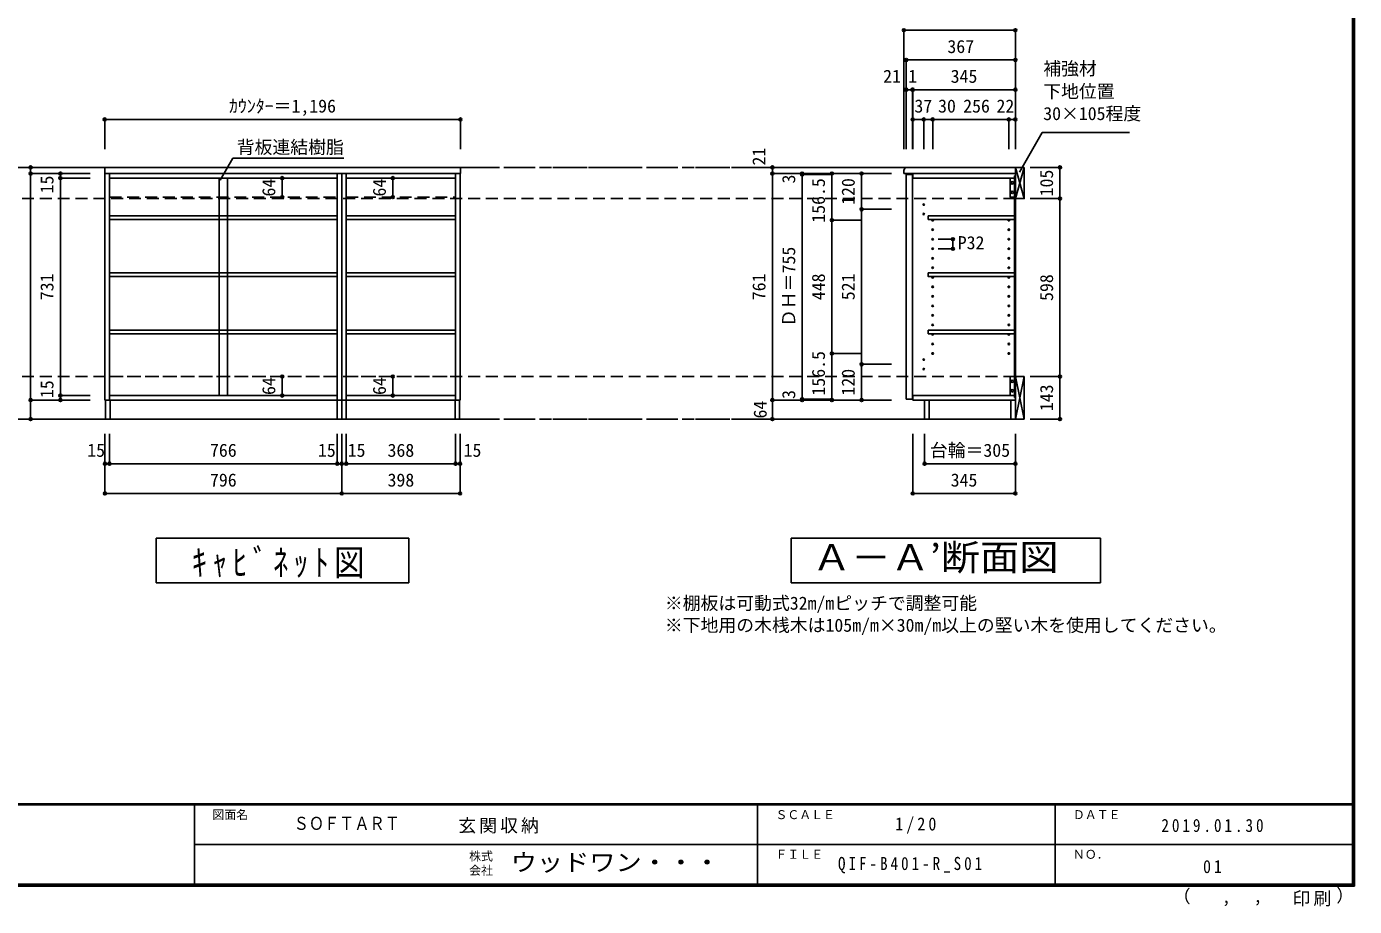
# Model space of a CAD drawing. Units: millimetres at full size, sheet at 1:20. Extents: x -3893 to 3907, y -2871 to 2783.
# Drawn here: x -558 to 3907, y -2871 to 86 of the extents above; entities that cross this region are included whole.
import ezdxf
from ezdxf.enums import TextEntityAlignment as Align

# ---------------------------------------------------------------- set-up
doc = ezdxf.new("R2010")
doc.units = ezdxf.units.MM
doc.header["$LTSCALE"] = 20
doc.header["$PDMODE"] = 32
doc.header["$PDSIZE"] = 10
for name, pattern in [('CHAIN1', [8, 5, -1, 1, -1]), ('DASHED1', [1.8, 1.2, -0.6]), ('DASHED2', [3, 2, -1])]:
    doc.linetypes.add(name, pattern=pattern)
for name, color, linetype in [('0-1_本体', 2, 'Continuous'), ('0-2_扉', 2, 'Continuous'), ('0-4_棚', 3, 'Continuous'), ('0-5_ダボ', 7, 'Continuous'), ('0-6_桟木', 7, 'Continuous'), ('0-7_', 7, 'Continuous'), ('0-9_', 7, 'Continuous'), ('0-A_文字', 7, 'Continuous'), ('0-B_寸法', 7, 'Continuous'), ('F-1_枠', 6, 'Continuous'), ('F-A_文字', 7, 'Continuous')]:
    doc.layers.add(name, color=color, linetype=linetype)
doc.styles.add('HG明朝B', font='')
doc.styles.add('ＭＳ ゴシック', font='')
doc.styles.get('HG明朝B').set_extended_font_data('HG明朝B')
doc.styles.get('ＭＳ ゴシック').set_extended_font_data('MS Gothic')

msp = doc.modelspace()

# ---------------------------------------------------------------- linework, layer by layer
at = {"layer": '0-1_本体', "color": 3}
for p, q in [((-294.51, -1169.29), (-294.51, -408.29)), ((-279.51, -1169.29), (-279.51, -408.29)), ((486.49, -423.29), (-279.51, -423.29)), ((486.49, -408.29), (486.49, -1169.29)), ((501.49, -1169.29), (501.49, -408.29)), ((516.49, -1169.29), (516.49, -408.29)), ((884.49, -423.29), (516.49, -423.29)), ((884.49, -408.29), (884.49, -1169.29)), ((899.49, -408.29), (899.49, -1169.29)), ((486.49, -1154.29), (-279.51, -1154.29)), ((884.49, -1154.29), (516.49, -1154.29)), ((501.49, -1169.29), (-294.51, -1169.29)), ((516.49, -1169.29), (501.49, -1169.29)), ((884.49, -1169.29), (516.49, -1169.29)), ((884.49, -1169.29), (899.49, -1169.29))]:
    msp.add_line(p, q, dxfattribs=at)
at = {"layer": '0-1_本体'}
for p, q in [((2421.49, -408.29), (2766.49, -408.29)), ((2763.49, -1161.29), (2763.49, -416.29)), ((2763.49, -416.29), (2766.49, -416.29)), ((2764.99, -1161.29), (2764.99, -416.29)), ((2421.49, -1154.29), (2421.49, -1169.29)), ((2421.49, -1154.29), (2763.49, -1154.29)), ((2766.49, -1169.29), (2421.49, -1169.29)), ((2763.49, -1161.29), (2766.49, -1161.29))]:
    msp.add_line(p, q, dxfattribs=at)
at = {"layer": '0-1_本体', "color": 7}
msp.add_line((2766.49, -1169.29), (2766.49, -408.29), dxfattribs=at)
at = {"layer": '0-1_本体'}
msp.add_lwpolyline([(2763.49, -423.29), (2421.49, -423.29), (2421.49, -408.29)], dxfattribs=at)
at = {"layer": '0-2_扉'}
for p, q in [((2399.49, -411.29), (2399.49, -1166.29)), ((2399.49, -411.29), (2420.49, -411.29)), ((2420.49, -411.29), (2420.49, -1166.29)), ((2399.49, -1166.29), (2420.49, -1166.29))]:
    msp.add_line(p, q, dxfattribs=at)
at = {"layer": '0-4_棚'}
for p, q in [((-295.51, -408.29), (-295.51, -387.29)), ((-295.51, -387.29), (900.49, -387.29)), ((900.49, -408.29), (900.49, -387.29)), ((900.49, -408.29), (-295.51, -408.29)), ((486.49, -550.31), (-279.51, -550.31)), ((486.49, -562.31), (-279.51, -562.31)), ((884.49, -550.31), (516.49, -550.31)), ((884.49, -562.31), (516.49, -562.31)), ((486.49, -742.31), (-279.51, -742.31)), ((486.49, -754.31), (-279.51, -754.31)), ((884.49, -742.31), (516.49, -742.31)), ((884.49, -754.31), (516.49, -754.31)), ((486.49, -934.32), (-279.51, -934.32)), ((884.49, -934.32), (516.49, -934.32)), ((486.49, -946.32), (-279.51, -946.32)), ((884.49, -946.32), (516.49, -946.32))]:
    msp.add_line(p, q, dxfattribs=at)
at = {"layer": '0-4_棚', "color": 7}
for p, q in [((2391.49, -398.29), (2395.69, -387.29)), ((2391.49, -398.29), (2391.49, -408.29)), ((2766.49, -387.29), (2395.69, -387.29)), ((2766.49, -419.29), (2766.49, -387.29)), ((2766.49, -408.29), (2391.49, -408.29))]:
    msp.add_line(p, q, dxfattribs=at)
at = {"layer": '0-4_棚', "color": 2}
for p, q in [((2473.49, -550.31), (2763.49, -550.31)), ((2763.49, -550.31), (2763.49, -562.31)), ((2473.49, -742.31), (2763.49, -742.31)), ((2763.49, -742.31), (2763.49, -754.31)), ((2473.49, -934.32), (2473.49, -946.32)), ((2473.49, -934.32), (2763.49, -934.32)), ((2763.49, -934.32), (2763.49, -946.32)), ((2473.49, -946.32), (2763.49, -946.32))]:
    msp.add_line(p, q, dxfattribs=at)
for points in [[(2473.49, -550.31), (2473.49, -562.31), (2763.49, -562.31)], [(2473.49, -742.31), (2473.49, -754.31), (2763.49, -754.31)]]:
    msp.add_lwpolyline(points, dxfattribs=at)
at = {"layer": '0-5_ダボ'}
for centre in [(2458.49, -512.29), (2458.49, -544.29), (2488.49, -564.81), (2744.49, -564.81), (2488.49, -596.81), (2744.49, -596.81), (2488.49, -628.81), (2488.49, -660.81), (2744.49, -628.81), (2744.49, -660.81), (2488.49, -692.81), (2744.49, -692.81), (2488.49, -724.81), (2488.49, -756.81), (2744.49, -724.81), (2744.49, -756.81), (2488.49, -788.81), (2744.49, -788.81), (2488.49, -820.81), (2744.49, -820.81), (2488.49, -852.81), (2488.49, -884.81), (2744.49, -852.81), (2744.49, -884.81), (2488.49, -916.81), (2744.49, -916.81), (2488.49, -948.81), (2488.49, -980.81), (2744.49, -948.81), (2744.49, -980.81), (2488.49, -1012.81), (2744.49, -1012.81), (2458.49, -1033.29), (2458.49, -1065.29)]:
    msp.add_circle(centre, 2.5, dxfattribs=at)
at = {"layer": '0-6_桟木', "color": 3}
for p, q in [((2766.49, -387.29), (2766.49, -492.29)), ((2796.49, -387.29), (2766.49, -387.29)), ((2766.49, -1090.29), (2766.49, -1233.29)), ((2796.49, -1090.29), (2766.49, -1090.29)), ((2796.49, -1233.29), (2796.49, -1090.29)), ((2766.49, -1233.29), (2796.49, -1233.29))]:
    msp.add_line(p, q, dxfattribs=at)
at = {"layer": '0-6_桟木'}
for p, q in [((2766.49, -492.29), (2796.49, -387.29)), ((2766.49, -387.29), (2796.49, -492.29)), ((2766.49, -1164.29), (2766.49, -1090.29)), ((2766.49, -1233.29), (2796.49, -1090.29)), ((2766.49, -1090.29), (2796.49, -1233.29))]:
    msp.add_line(p, q, dxfattribs=at)
at = {"layer": '0-6_桟木', "linetype": 'DASHED2'}
for p, q in [((-279.51, -487.29), (486.49, -487.29)), ((516.49, -487.29), (884.49, -487.29)), ((-279.51, -1090.29), (486.49, -1090.29)), ((516.49, -1090.29), (884.49, -1090.29))]:
    msp.add_line(p, q, dxfattribs=at)
at = {"layer": '0-6_桟木', "color": 2}
msp.add_line((2766.49, -1090.29), (2766.49, -1164.29), dxfattribs=at)
at = {"layer": '0-6_桟木', "color": 3}
msp.add_lwpolyline([(2766.49, -492.29), (2796.49, -492.29), (2796.49, -387.29)], dxfattribs=at)
for points in [[(2763.49, -487.29), (2763.49, -423.29), (2748.49, -423.29), (2748.49, -487.29)], [(2763.49, -1154.29), (2763.49, -1090.29), (2748.49, -1090.29), (2748.49, -1154.29)]]:
    msp.add_lwpolyline(points, close=True, dxfattribs=at)
at = {"layer": '0-6_桟木'}
for centre in [(2755.99, -439.29), (2755.99, -471.29), (2755.99, -1106.29), (2755.99, -1138.29)]:
    msp.add_circle(centre, 4, dxfattribs=at)
at = {"layer": '0-7_'}
for p, q in [((89.49, -423.29), (89.49, -550.31)), ((117.49, -423.29), (117.49, -550.31)), ((89.49, -562.31), (89.49, -742.31)), ((117.49, -562.31), (117.49, -742.31)), ((89.49, -754.31), (89.49, -934.32)), ((117.49, -754.31), (117.49, -934.32)), ((89.49, -946.32), (89.49, -1154.29)), ((117.49, -946.32), (117.49, -1154.29))]:
    msp.add_line(p, q, dxfattribs=at)
at = {"layer": '0-7_', "linetype": 'DASHED1'}
for p, q in [((89.49, -562.31), (89.49, -550.31)), ((117.49, -562.31), (117.49, -550.31)), ((89.49, -754.31), (89.49, -742.31)), ((117.49, -754.31), (117.49, -742.31)), ((89.49, -946.32), (89.49, -934.32)), ((117.49, -946.32), (117.49, -934.32))]:
    msp.add_line(p, q, dxfattribs=at)
at = {"layer": '0-9_'}
for p, q in [((501.49, -1169.29), (-292.51, -1169.29)), ((-292.51, -1169.29), (-292.51, -1233.29)), ((-277.51, -1169.29), (-277.51, -1233.29)), ((486.49, -1233.29), (486.49, -1169.29)), ((897.49, -1169.29), (501.49, -1169.29)), ((501.49, -1233.29), (501.49, -1169.29)), ((516.49, -1169.29), (516.49, -1233.29)), ((882.49, -1233.29), (882.49, -1169.29)), ((897.49, -1233.29), (897.49, -1169.29)), ((2476.49, -1233.29), (2476.49, -1169.29)), ((2751.49, -1169.29), (2751.49, -1233.29)), ((2766.49, -1169.29), (2766.49, -1233.29)), ((-292.51, -1233.29), (501.49, -1233.29)), ((501.49, -1233.29), (897.49, -1233.29))]:
    msp.add_line(p, q, dxfattribs=at)
msp.add_lwpolyline([(2766.49, -1233.29), (2461.49, -1233.29), (2461.49, -1169.29), (2766.49, -1169.29)], dxfattribs=at)
at = {"layer": '0-A_文字'}
for p, q in [((2779.97, -403.26), (2857, -269.83)), ((2857, -269.83), (3150.02, -269.83)), ((92.91, -430.14), (135.36, -356.62)), ((135.36, -356.62), (508.5, -356.62)), ((-122.51, -1783.29), (-122.51, -1633.29)), ((-122.51, -1633.29), (727.49, -1633.29)), ((727.49, -1633.29), (727.49, -1783.29)), ((2012.99, -1633.29), (3052.99, -1633.29)), ((2012.99, -1633.29), (2012.99, -1783.29)), ((3052.99, -1633.29), (3052.99, -1783.29)), ((727.49, -1783.29), (-122.51, -1783.29)), ((3052.99, -1783.29), (2012.99, -1783.29))]:
    msp.add_line(p, q, dxfattribs=at)
at = {"layer": '0-A_文字', "linetype": 'CHAIN1'}
for p, q in [((-2788.51, -387.29), (2766.49, -387.29)), ((-2788.51, -1233.29), (2766.49, -1233.29))]:
    msp.add_line(p, q, dxfattribs=at)
at = {"layer": '0-B_寸法', "color": 4}
for p, q in [((2391.49, 73.71), (2391.49, -326.29)), ((2766.49, 73.71), (2391.49, 73.71)), ((2766.49, 73.71), (2766.49, -326.29)), ((2766.49, -26.29), (2399.49, -26.29)), ((2399.49, -26.29), (2399.49, -126.29)), ((2420.49, -126.29), (2399.49, -126.29)), ((2399.49, -126.29), (2399.49, -326.29)), ((2420.49, -126.29), (2420.49, -326.29)), ((2421.49, -126.29), (2420.49, -126.29)), ((2420.49, -126.29), (2420.49, -326.29)), ((2766.49, -126.29), (2421.49, -126.29)), ((2421.49, -126.29), (2421.49, -226.29)), ((2766.49, -126.29), (2766.49, -226.29)), ((-295.51, -226.29), (900.49, -226.29)), ((-295.51, -226.29), (-295.51, -326.29)), ((900.49, -226.29), (900.49, -326.29)), ((2458.49, -226.29), (2421.49, -226.29)), ((2421.49, -226.29), (2421.49, -326.29)), ((2488.49, -226.29), (2458.49, -226.29)), ((2458.49, -226.29), (2458.49, -326.29)), ((2488.49, -226.29), (2488.49, -326.29)), ((2744.49, -226.29), (2488.49, -226.29)), ((2766.49, -226.29), (2744.49, -226.29)), ((2744.49, -226.29), (2744.49, -326.29)), ((2766.49, -226.29), (2766.49, -326.29)), ((-544.51, -387.29), (-344.51, -387.29)), ((-544.51, -408.29), (-544.51, -387.29)), ((1949.49, -408.29), (1949.49, -387.29)), ((1949.49, -387.29), (2349.49, -387.29)), ((2916.49, -387.29), (2816.49, -387.29)), ((2916.49, -492.29), (2916.49, -387.29)), ((-544.51, -1169.29), (-544.51, -408.29)), ((-544.51, -408.29), (-444.51, -408.29)), ((-544.51, -408.29), (-344.51, -408.29)), ((-444.51, -423.29), (-444.51, -408.29)), ((-444.51, -408.29), (-344.51, -408.29)), ((-444.51, -1154.29), (-444.51, -423.29)), ((-444.51, -423.29), (-344.51, -423.29)), ((301.31, -423.29), (298.32, -423.29)), ((301.31, -487.29), (301.31, -423.29)), ((673.18, -423.29), (670.2, -423.29)), ((673.18, -487.29), (673.18, -423.29)), ((1949.49, -408.29), (2349.49, -408.29)), ((2049.49, -408.29), (2149.49, -408.29)), ((2049.49, -408.29), (2149.49, -408.29)), ((2049.49, -411.29), (2149.49, -411.29)), ((2149.49, -408.29), (2249.49, -408.29)), ((2149.49, -564.79), (2149.49, -408.29)), ((2249.49, -408.29), (2349.49, -408.29)), ((2249.49, -408.29), (2249.49, -528.29)), ((301.31, -487.29), (298.32, -487.29)), ((673.18, -487.29), (670.2, -487.29)), ((2249.49, -528.29), (2249.49, -1049.29)), ((2249.49, -528.29), (2349.49, -528.29)), ((2916.49, -492.29), (2816.49, -492.29)), ((2916.49, -1090.29), (2916.49, -492.29)), ((2149.49, -564.79), (2249.49, -564.79)), ((2149.49, -1012.79), (2149.49, -564.79)), ((2556.49, -628.79), (2506.49, -628.79)), ((2149.49, -1012.79), (2249.49, -1012.79)), ((2149.49, -1169.29), (2149.49, -1012.79)), ((2249.49, -1049.29), (2249.49, -1169.29)), ((2249.49, -1049.29), (2349.49, -1049.29)), ((301.31, -1090.29), (298.32, -1090.29)), ((301.31, -1154.29), (301.31, -1090.29)), ((673.18, -1090.29), (670.2, -1090.29)), ((673.18, -1154.29), (673.18, -1090.29)), ((2916.49, -1090.29), (2816.49, -1090.29)), ((2916.49, -1233.29), (2916.49, -1090.29)), ((-444.51, -1169.29), (-444.51, -1154.29)), ((-444.51, -1154.29), (-344.51, -1154.29)), ((301.31, -1154.29), (298.32, -1154.29)), ((673.18, -1154.29), (670.2, -1154.29)), ((-544.51, -1169.29), (-444.51, -1169.29)), ((-544.51, -1169.29), (-344.51, -1169.29)), ((-544.51, -1169.29), (-544.51, -1233.29)), ((-444.51, -1169.29), (-344.51, -1169.29)), ((1949.49, -1169.29), (2049.49, -1169.29)), ((1949.49, -1169.29), (2349.49, -1169.29)), ((1949.49, -1169.29), (1949.49, -1233.29)), ((2049.49, -1166.29), (2149.49, -1166.29)), ((2049.49, -1169.29), (2049.49, -1166.29)), ((2049.49, -1169.29), (2149.49, -1169.29)), ((2049.49, -1169.29), (2149.49, -1169.29)), ((2149.49, -1169.29), (2249.49, -1169.29)), ((2249.49, -1169.29), (2349.49, -1169.29)), ((-544.51, -1233.29), (-344.51, -1233.29)), ((1949.49, -1233.29), (2349.49, -1233.29)), ((2916.49, -1233.29), (2816.49, -1233.29)), ((-294.51, -1483.29), (-294.51, -1283.29)), ((-279.51, -1383.29), (-279.51, -1283.29)), ((486.49, -1383.29), (486.49, -1283.29)), ((501.49, -1483.29), (501.49, -1283.29)), ((516.49, -1383.29), (516.49, -1283.29)), ((884.49, -1383.29), (884.49, -1283.29)), ((899.49, -1483.29), (899.49, -1283.29)), ((2421.49, -1483.29), (2421.49, -1283.29)), ((2461.49, -1383.29), (2461.49, -1283.29)), ((2766.49, -1483.29), (2766.49, -1283.29)), ((501.49, -1383.29), (-294.51, -1383.29)), ((516.49, -1383.29), (501.49, -1383.29)), ((884.49, -1383.29), (516.49, -1383.29)), ((899.49, -1383.29), (884.49, -1383.29)), ((2766.49, -1383.29), (2461.49, -1383.29)), ((501.49, -1483.29), (-294.51, -1483.29)), ((899.49, -1483.29), (501.49, -1483.29)), ((2766.49, -1483.29), (2421.49, -1483.29))]:
    msp.add_line(p, q, dxfattribs=at)
at = {"layer": '0-B_寸法', "color": 4, "linetype": 'DASHED2'}
for p, q in [((2766.49, -387.29), (-2788.51, -387.29)), ((2766.49, -387.29), (-2788.51, -387.29)), ((2766.49, -492.29), (-2788.51, -492.29)), ((2766.49, -1090.29), (-2788.51, -1090.29)), ((2766.49, -1233.29), (-2788.51, -1233.29))]:
    msp.add_line(p, q, dxfattribs=at)
at = {"layer": '0-B_寸法', "color": 4}
for points in [[(1949.49, -1169.29), (1949.49, -408.29), (2049.49, -408.29)], [(2049.49, -1166.29), (2049.49, -411.29), (2049.49, -408.29)], [(2556.49, -628.79), (2556.49, -660.79), (2506.49, -660.79)]]:
    msp.add_lwpolyline(points, dxfattribs=at)
at = {"layer": '0-B_寸法'}
for p in [(2391.49, 73.71), (2766.49, 73.71), (2399.49, -26.29), (2766.49, -26.29), (2399.49, -126.29), (2420.49, -126.29), (2420.49, -126.29), (2421.49, -126.29), (2766.49, -126.29), (-295.51, -226.29), (900.49, -226.29), (2421.49, -226.29), (2458.49, -226.29), (2488.49, -226.29), (2744.49, -226.29), (2766.49, -226.29), (-544.51, -387.29), (1949.49, -387.29), (2916.49, -387.29), (-544.51, -408.29), (-544.51, -408.29), (-444.51, -408.29), (-444.51, -423.29), (301.31, -423.29), (673.18, -423.29), (1949.49, -408.29), (1949.49, -408.29), (2049.49, -408.29), (2049.49, -411.29), (2149.49, -408.29), (2249.49, -408.29), (301.31, -487.29), (673.18, -487.29), (2916.49, -492.29), (2249.49, -528.29), (2149.49, -564.79), (2556.49, -628.79), (2556.49, -660.79), (2149.49, -1012.79), (2249.49, -1049.29), (301.31, -1090.29), (673.18, -1090.29), (2916.49, -1090.29), (-444.51, -1154.29), (301.31, -1154.29), (673.18, -1154.29), (-544.51, -1169.29), (-544.51, -1169.29), (-444.51, -1169.29), (1949.49, -1169.29), (1949.49, -1169.29), (2049.49, -1166.29), (2049.49, -1169.29), (2149.49, -1169.29), (2249.49, -1169.29), (-544.51, -1233.29), (1949.49, -1233.29), (2916.49, -1233.29), (-294.51, -1383.29), (-279.51, -1383.29), (486.49, -1383.29), (501.49, -1383.29), (516.49, -1383.29), (884.49, -1383.29), (899.49, -1383.29), (2461.49, -1383.29), (2766.49, -1383.29), (-294.51, -1483.29), (501.49, -1483.29), (899.49, -1483.29), (2421.49, -1483.29), (2766.49, -1483.29)]:
    msp.add_point(p, dxfattribs=at)
at = {"layer": 'F-1_枠'}
for p, q in [((3899.95, 2783.33), (3899.95, -2803.33)), ((3903.28, 2783.33), (3903.28, -2803.33)), ((3906.61, 2783.33), (3906.61, -2803.33)), ((3906.61, -2526.67), (-3893.39, -2526.67)), ((3906.61, -2530), (-3893.39, -2530)), ((6.61, -2530), (6.61, -2796.67)), ((1899.94, -2530), (1899.94, -2796.67)), ((2899.95, -2530), (2899.95, -2796.67)), ((6.61, -2663.33), (3899.95, -2663.34)), ((3906.61, -2796.67), (-3893.39, -2796.67)), ((3906.61, -2800), (-3893.39, -2800)), ((3906.61, -2803.33), (-3893.39, -2803.33))]:
    msp.add_line(p, q, dxfattribs=at)

# ---------------------------------------------------------------- texts
at = {"layer": '0-A_文字', "style": 'ＭＳ ゴシック'}
for s, p in [('補強材', (2860.23, -90.43)), ('下地位置', (2860.23, -167.04)), ('30×105程度', (2860.23, -241.58)), ('背板連結樹脂', (148.5, -354.48)), ('※棚板は可動式32m/mピッチで調整可能', (1587.99, -1887.11)), ('※下地用の木桟木は105m/m×30m/m以上の堅い木を使用してください。', (1587.99, -1961.24))]:
    msp.add_text(s, height=43.99, dxfattribs=at).set_placement(p, align=Align.BOTTOM_LEFT)
at = {"layer": '0-A_文字', "style": 'ＭＳ ゴシック', "width": 1.1}
msp.add_text('Ａ－Ａ’断面図', height=87.98, dxfattribs=at).set_placement((2082.99, -1768.29), align=Align.BOTTOM_LEFT)
at = {"layer": '0-A_文字', "insert": (-2.51, -1768.29), "char_height": 87.98, "attachment_point": 7, "style": 'ＭＳ ゴシック'}
msp.add_mtext('\\T1.34;\\W0.85;ｷｬﾋﾞﾈｯﾄ図', dxfattribs=at)
at = {"layer": '0-B_寸法', "style": 'ＭＳ ゴシック'}
for s, p in [('367', (2537.99, -16.29)), ('21', (2321.85, -116.29)), ('1', (2405.99, -116.29)), ('345', (2548.99, -116.29)), ('ｶｳﾝﾀｰ＝1,196', (122.49, -216.29)), ('37', (2427.11, -216.29)), ('30', (2506.64, -216.29)), ('256', (2591.05, -216.29)), ('22', (2703.03, -216.29)), ('P32', (2572.74, -675.65)), ('15', (-354.17, -1373.29)), ('766', (58.49, -1373.29)), ('15', (421.49, -1373.29)), ('15', (521.49, -1373.29)), ('368', (655.49, -1373.29)), ('15', (911.24, -1373.29)), ('台輪＝305', (2478.99, -1373.29)), ('796', (58.49, -1473.29)), ('398', (655.49, -1473.29)), ('345', (2548.99, -1473.29))]:
    msp.add_text(s, height=43.99, dxfattribs=at).set_placement(p, align=Align.BOTTOM_LEFT)
for s, p in [('21', (1939.49, -381.1)), ('105', (2906.49, -484.79)), ('15', (-454.51, -474.76)), ('64', (291.31, -485.29)), ('64', (663.18, -485.29)), ('3', (2039.49, -441.54)), ('156.5', (2139.49, -573.29)), ('120', (2239.49, -513.29)), ('ＤＨ＝755', (2039.49, -923.79)), ('731', (-454.51, -833.79)), ('761', (1939.49, -833.79)), ('448', (2139.49, -833.79)), ('521', (2239.49, -833.79)), ('598', (2906.49, -836.29)), ('156.5', (2139.49, -1154.29)), ('120', (2239.49, -1154.29)), ('15', (-454.51, -1162.67)), ('64', (291.31, -1152.29)), ('64', (663.18, -1152.29)), ('3', (2039.49, -1165.57)), ('143', (2906.49, -1206.79)), ('64', (1943.49, -1231.29))]:
    msp.add_text(s, height=43.99, rotation=90, dxfattribs=at).set_placement(p, align=Align.BOTTOM_LEFT)
at = {"layer": 'F-A_文字', "style": 'ＭＳ ゴシック'}
for s, height, p in [('図面名', 29.33, (66.61, -2586.67)), ('ＳＣＡＬＥ', 29.33, (1959.94, -2586.67)), ('ＤＡＴＥ', 29.33, (2959.95, -2586.67)), ('株式', 29.33, (929.94, -2726)), ('ＦＩＬＥ', 29.33, (1959.94, -2720)), ('ＮＯ．', 29.33, (2959.95, -2720)), ('会社', 29.33, (929.94, -2774)), ('（', 43.99, (3295.97, -2872.21)), ('）', 43.99, (3845.55, -2869.42)), (',', 43.99, (3460.8, -2872.21)), (',', 43.99, (3566.74, -2870.35))]:
    msp.add_text(s, height=height, dxfattribs=at).set_placement(p, align=Align.BOTTOM_LEFT)
at = {"layer": 'F-A_文字'}
for s, height, style, width, p in [('ＳＯＦＴＡＲＴ', 43.99, 'HG明朝B', 0.85, (339.95, -2627.19)), ('ウッドワン・・・', 58.65, 'ＭＳ ゴシック', 1.1, (1069.94, -2770))]:
    msp.add_text(s, height=height, dxfattribs=dict(at, style=style, width=width)).set_placement(p, align=Align.BOTTOM_LEFT)
at = {"layer": 'F-A_文字', "char_height": 43.99, "attachment_point": 7, "style": 'ＭＳ ゴシック'}
for s, insert in [('\\T1.17;玄関収納', (893.56, -2626.67)), ('\\T1.38;\\W0.9;1/20', (2362.45, -2626.67)), ('\\T1.39;\\W0.85;2019.01.30', (3257.45, -2621.67)), ('\\T1.39;\\W0.85;QIF-B401-R_S01', (2169.95, -2760)), ('\\T1.36;\\W0.9;01', (3397.45, -2760)), ('\\T1.17;印刷', (3698.71, -2871.28))]:
    msp.add_mtext(s, dxfattribs=dict(at, insert=insert))

doc.saveas('drawing.dxf')
